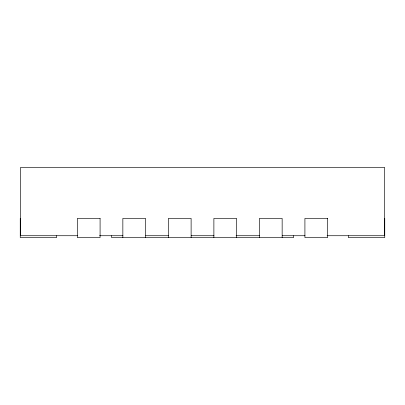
<?xml version="1.0" encoding="UTF-8"?>
<svg xmlns="http://www.w3.org/2000/svg" width="405" height="405" viewBox="0 0 405 405"><rect width="100%" height="100%" fill="white"/><g stroke="black" fill="none" stroke-linecap="round" stroke-linejoin="round"><path stroke-width="0.61" d="M77.421 235.725L20.523 235.725L20.523 167.452L384.659 167.452L384.659 235.725L327.129 235.725M99.544 235.725L122.938 235.725M145.694 235.725L168.455 235.725M191.211 235.725L213.972 235.725M236.095 235.725L259.489 235.725M282.244 235.725L305.005 235.725M384.75 218.432L384.75 237.548L348.335 237.548L348.335 235.7M293.625 235.725L293.625 237.548L111.557 237.548L111.557 235.725M282.153 237.548L282.153 218.432L259.397 218.432L259.397 237.548M236.636 237.548L236.636 218.432L213.881 218.432L213.881 237.548M191.119 237.548L191.119 218.432L168.364 218.432L168.364 237.548M145.603 237.548L145.603 218.432L122.847 218.432L122.847 237.548M56.665 235.7L56.665 237.548L20.25 237.548L20.25 218.432M100.086 218.432L77.33 218.432L77.33 237.548L100.086 237.548L100.086 218.432M327.67 218.432L304.914 218.432L304.914 237.548L327.67 237.548L327.67 218.432"/></g></svg>
